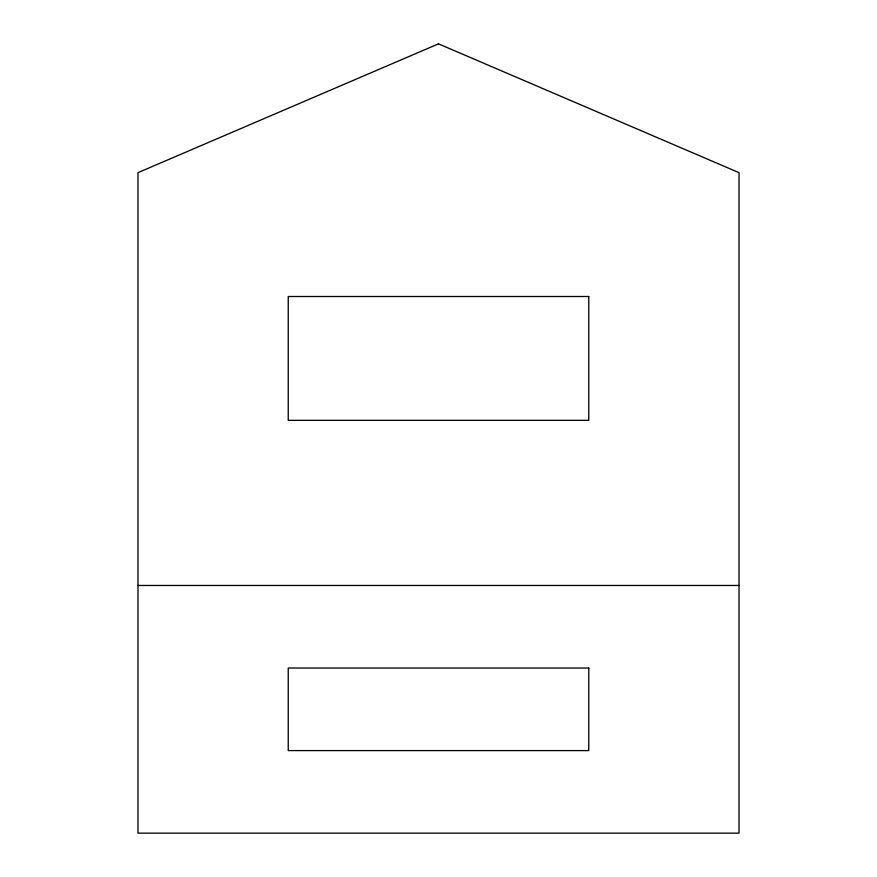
<?xml version="1.0" encoding="UTF-8"?>
<svg xmlns="http://www.w3.org/2000/svg" width="877" height="877" viewBox="0 0 877 877"><rect width="100%" height="100%" fill="white"/><g stroke="black" fill="none" stroke-linecap="round" stroke-linejoin="round"><path stroke-width="1.32" d="M137.974 585.463L739.026 585.463M438.5 43.85L137.974 172.659L137.974 833.15L739.026 833.15L739.026 172.659L438.5 43.85M588.763 296.503L288.237 296.503L288.237 420.335L588.763 420.335L588.763 296.503M588.763 668.022L288.237 668.022L288.237 750.591L588.763 750.591L588.763 668.022"/></g></svg>
